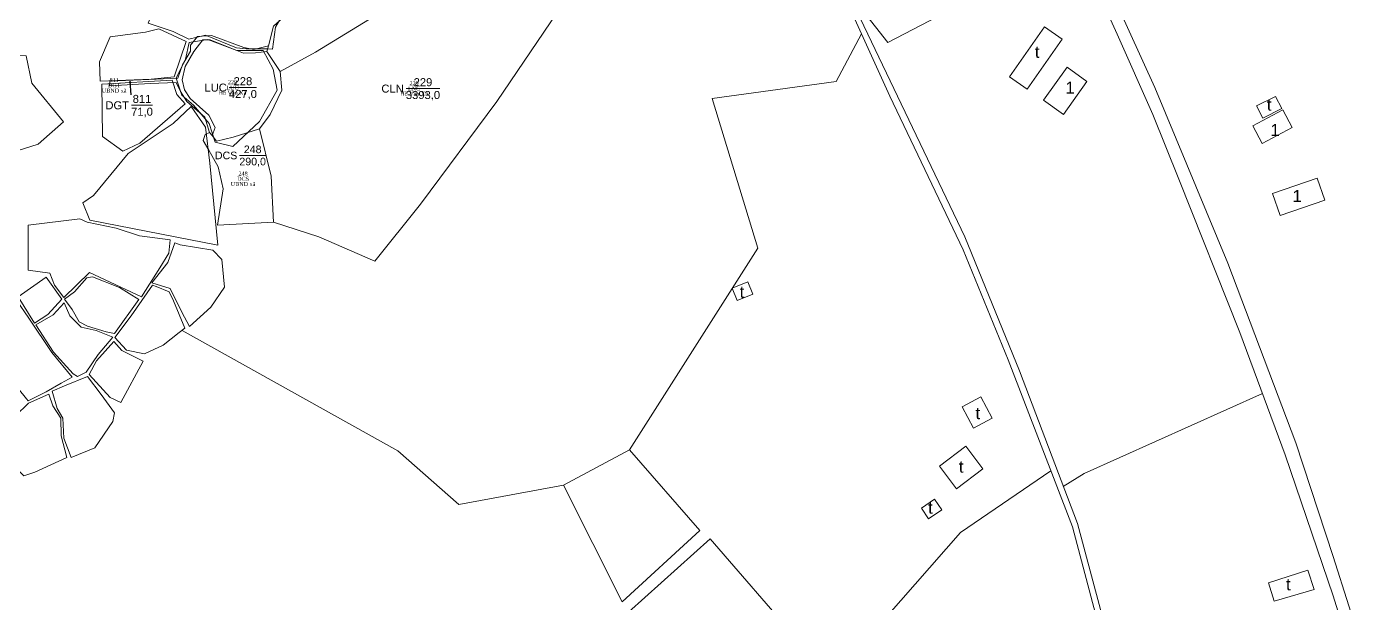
# Model space of a CAD drawing. Header units: metres. Extents: x 0 to 551036, y 0 to 1845929.
# Drawn here: x 547285.3 to 547615.4, y 1842076.3 to 1842220.5 of the extents above; entities that cross this region are included whole.
import ezdxf
from ezdxf.enums import TextEntityAlignment as Align

# ---------------------------------------------------------------- set-up
doc = ezdxf.new("R2010")
doc.units = ezdxf.units.M
doc.header["$MEASUREMENT"] = 0
doc.layers.get('Defpoints').update_dxf_attribs({"lineweight": 0})
for name, color, linetype, lineweight in [('BD HH1 KEM TMB$0$ao_ho_song_suoi', 7, 'Continuous', 0), ('BD HH1 KEM TMB$0$chamnha', 7, 'Continuous', 0), ('BD HH1 KEM TMB$0$Duong BT', 7, 'Continuous', 0), ('BD HH1 KEM TMB$0$duongdapcao', 7, 'Continuous', 0), ('BD HH1 KEM TMB$0$duongdat', 7, 'Continuous', 0), ('BD HH1 KEM TMB$0$nha', 7, 'Continuous', 0), ('BD HH1 KEM TMB$0$ranhgioithucvat', 7, 'Continuous', 0), ('Level 10', 7, 'Continuous', 0), ('Level 13', 7, 'Continuous', 0), ('Level 15', 7, 'Continuous', 0), ('Level 2', 7, 'Continuous', 0), ('Level 37', 7, 'Continuous', 0), ('Level 4', 7, 'Continuous', 0)]:
    doc.layers.add(name, color=color, linetype=linetype, lineweight=lineweight)
doc.styles.add('BD HH1 KEM TMB$0$chamnha', font='', dxfattribs={"height": 4})
doc.styles.add('BD HH1 KEM TMB$0$chamnha_0', font='')
doc.styles.get("Standard").update_dxf_attribs({"font": '', "height": 4})
doc.styles.add('Style-Arial', font='arial.ttf')
doc.styles.add('Style-Times New Roman', font='times.ttf')
doc.styles.get('BD HH1 KEM TMB$0$chamnha').set_extended_font_data('.VnArial')
doc.styles.get('BD HH1 KEM TMB$0$chamnha_0').set_extended_font_data('.VnArial')
doc.styles.get('Standard').set_extended_font_data('.VnArial')
doc.dimstyles.get("Standard").update_dxf_attribs({"dimtxt": 0.18, "dimasz": 0.18, "dimexe": 0.18, "dimexo": 0.0625, "dimgap": 0.09, "dimtad": 0, "dimtih": 1, "dimtoh": 1, "dimdec": 4, "dimzin": 0, "dimdsep": 46, "dimtxsty": 'Standard', "dimcen": 0.09, "dimadec": 0, "dimazin": 0, "dimtfac": 1, "dimtdec": 4, "dimtofl": 0, "dimtmove": 0, "dimatfit": 3, "dimfxl": 1, "dimtolj": 1, "dimtzin": 0, "dimarcsym": 0})

# ---------------------------------------------------------------- blocks, each defined once
blk = doc.blocks.new('*D218')
at = {"layer": 'Defpoints', "color": 0, "lineweight": 0, "transparency": 16777216}
for p in [(547332.95, 1842714.84), (547334.52, 1842712.21), (0, 0)]:
    blk.add_point(p, dxfattribs=at)
at = {"layer": 'Level 37', "color": 5, "transparency": 16777216}
for p, q in [((547332.95, 1842714.78), (547332.95, 1842712.93)), ((547332.95, 1842712.93), (547334.52, 1842712.57)), ((547334.52, 1842712.57), (547334.52, 1842712.21))]:
    blk.add_line(p, q, dxfattribs=at)
at = {"layer": 'Level 37', "color": 0, "transparency": 16777216, "insert": (547334.52, 1842711.22), "char_height": 0.18, "attachment_point": 5, "rotation": 270, "style": 'BD HH1 KEM TMB$0$chamnha_0'}
blk.add_mtext('\\A1;\\Ftxt;547332.9453', dxfattribs=at)
blk = doc.blocks.new('N_THUA_140')
at = {"layer": 'Level 13', "color": 2, "linetype": 'Continuous', "lineweight": 0}
blk.add_line((-0.81, 0), (6.04, 0), dxfattribs=at)
at = {"layer": 'Level 13', "color": 5, "linetype": 'Continuous', "lineweight": 0, "style": 'Style-Arial'}
blk.add_text('228', height=2, dxfattribs=at).set_placement((2.61, 1.6), align=Align.MIDDLE_CENTER)
at = {"layer": 'Level 2', "color": 3, "linetype": 'Continuous', "lineweight": 0, "style": 'Style-Arial'}
blk.add_text('LUC', height=2, dxfattribs=at).set_placement((-1.41, 0), align=Align.MIDDLE_RIGHT)
at = {"layer": 'Level 4', "color": 1, "linetype": 'Continuous', "lineweight": 0, "style": 'Style-Arial'}
blk.add_text('427,0', height=2, dxfattribs=at).set_placement((2.61, -1.6), align=Align.MIDDLE_CENTER)
blk = doc.blocks.new('N_THUA_142')
at = {"layer": 'Level 13', "color": 2, "linetype": 'Continuous', "lineweight": 0}
blk.add_line((-1.98, 0), (6.43, 0), dxfattribs=at)
at = {"layer": 'Level 13', "color": 5, "linetype": 'Continuous', "lineweight": 0, "style": 'Style-Arial'}
blk.add_text('229', height=2, dxfattribs=at).set_placement((2.22, 1.6), align=Align.MIDDLE_CENTER)
at = {"layer": 'Level 2', "color": 3, "linetype": 'Continuous', "lineweight": 0, "style": 'Style-Arial'}
blk.add_text('CLN', height=2, dxfattribs=at).set_placement((-2.58, 0), align=Align.MIDDLE_RIGHT)
at = {"layer": 'Level 4', "color": 1, "linetype": 'Continuous', "lineweight": 0, "style": 'Style-Arial'}
blk.add_text('3393,0', height=2, dxfattribs=at).set_placement((2.22, -1.6), align=Align.MIDDLE_CENTER)
blk = doc.blocks.new('N_THUA_149')
at = {"layer": 'Level 13', "color": 2, "linetype": 'Continuous', "lineweight": 0}
blk.add_line((-0.64, 0), (5.87, 0), dxfattribs=at)
at = {"layer": 'Level 13', "color": 5, "linetype": 'Continuous', "lineweight": 0, "style": 'Style-Arial'}
blk.add_text('248', height=1.9, dxfattribs=at).set_placement((2.62, 1.52), align=Align.MIDDLE_CENTER)
at = {"layer": 'Level 2', "color": 3, "linetype": 'Continuous', "lineweight": 0, "style": 'Style-Arial'}
blk.add_text('DCS', height=1.9, dxfattribs=at).set_placement((-1.21, 0), align=Align.MIDDLE_RIGHT)
at = {"layer": 'Level 4', "color": 1, "linetype": 'Continuous', "lineweight": 0, "style": 'Style-Arial'}
blk.add_text('290,0', height=1.9, dxfattribs=at).set_placement((2.62, -1.52), align=Align.MIDDLE_CENTER)
blk = doc.blocks.new('N_THUA_164')
at = {"layer": 'Level 13', "color": 2, "linetype": 'Continuous', "lineweight": 0}
blk.add_line((0, 0), (5.3, 0), dxfattribs=at)
at = {"layer": 'Level 13', "color": 5, "linetype": 'Continuous', "lineweight": 0, "style": 'Style-Arial'}
blk.add_text('811', height=2, dxfattribs=at).set_placement((2.65, 1.6), align=Align.MIDDLE_CENTER)
at = {"layer": 'Level 2', "color": 3, "linetype": 'Continuous', "lineweight": 0, "style": 'Style-Arial'}
blk.add_text('DGT', height=2, dxfattribs=at).set_placement((-0.6, 0), align=Align.MIDDLE_RIGHT)
at = {"layer": 'Level 4', "color": 1, "linetype": 'Continuous', "lineweight": 0, "style": 'Style-Arial'}
blk.add_text('71,0', height=2, dxfattribs=at).set_placement((2.65, -1.6), align=Align.MIDDLE_CENTER)
blk = doc.blocks.new('TerminatorOpen')
at = {"color": 0, "linetype": 'ByBlock', "lineweight": -2}
for q in [(-1, 0.5), (-1, 0), (-1, -0.5)]:
    blk.add_line((0, 0), q, dxfattribs=at)

msp = doc.modelspace()

# ---------------------------------------------------------------- linework, layer by layer
at = {"layer": 'BD HH1 KEM TMB$0$ao_ho_song_suoi', "flags": 128}
msp.add_lwpolyline([(547265.00719, 1842228.24667), (547249.78924, 1842216.38485), (547236.75212, 1842206.11464), (547226.21938, 1842196.0864), (547247.11711, 1842173.78229), (547262.67058, 1842180.29931), (547268.43423, 1842181.88554), (547273.44297, 1842186.39691), (547288.24153, 1842191.07496), (547294.59233, 1842196.6725), (547286.65982, 1842206.28133), (547285.23389, 1842213.13172), (547281.2197, 1842213.29841), (547276.71423, 1842213.4651), (547265.12249, 1842228.33655)], dxfattribs=at)
at = {"layer": 'BD HH1 KEM TMB$0$Duong BT', "flags": 128}
for points in [[(547549.57094, 1842236.92527), (547557.86293, 1842218.57332), (547566.73009, 1842198.46306), (547573.23666, 1842182.28882), (547588.4666, 1842144.04708), (547599.85011, 1842113.48379), (547611.84473, 1842078.26396), (547616.58986, 1842062.99845)], [(547619.69336, 1842063.43399), (547611.82076, 1842088.06099), (547602.46232, 1842116.45194), (547585.50688, 1842161.35588), (547567.26931, 1842205.20591), (547554.45986, 1842233.43017)]]:
    msp.add_lwpolyline(points, dxfattribs=at)
at = {"layer": 'BD HH1 KEM TMB$0$duongdapcao', "flags": 128}
for points in [[(547315.75367, 1842221.28874), (547321.97266, 1842219.1863), (547325.87901, 1842217.29895), (547330.04896, 1842218.28833), (547337.78975, 1842215.13199), (547340.22223, 1842214.86314), (547345.45864, 1842214.92228), (547346.81268, 1842214.80399), (547347.54362, 1842220.27785), (547350.01204, 1842224.45583), (547346.24949, 1842229.90281), (547338.7244, 1842240.53328), (547330.74396, 1842237.50061), (547327.32891, 1842238.27491), (547321.45741, 1842234.08617), (547316.35281, 1842236.4951), (547312.41052, 1842235.00028), (547310.38545, 1842232.06977), (547313.03361, 1842228.70372), (547316.78418, 1842227.06909), (547317.07176, 1842224.52036), (547315.75367, 1842221.28874)], [(547303.78302, 1842206.79215), (547316.47263, 1842207.29222), (547322.28421, 1842207.91058), (547325.23194, 1842216.71285), (547318.44977, 1842219.90145), (547315.09463, 1842219.08414), (547306.23946, 1842217.88505), (547303.61526, 1842211.59925), (547303.78302, 1842206.79215)], [(547325.99883, 1842216.48701), (547325.08815, 1842212.3144), (547322.73955, 1842207.52881), (547324.16549, 1842203.31318), (547327.08925, 1842200.78596), (547330.95965, 1842196.26384), (547332.48144, 1842191.60192), (547336.91502, 1842190.51037), (547343.54142, 1842196.73164), (547348.01094, 1842204.57679), (547346.96845, 1842209.79793), (547344.48805, 1842214.49212), (547337.90958, 1842214.4491), (547330.68404, 1842217.19141), (547325.99883, 1842216.48701)], [(547309.41486, 1842189.34355), (547313.68068, 1842191.34382), (547324.95634, 1842201.13009), (547322.94326, 1842203.43685), (547321.73301, 1842207.08789), (547304.19043, 1842206.04474), (547304.32223, 1842192.99458), (547309.41486, 1842189.34355)], [(547299.4453, 1842176.43319), (547301.20675, 1842172.07239), (547333.18842, 1842165.81347), (547331.11542, 1842186.35389), (547330.04896, 1842195.31747), (547326.47814, 1842200.47409), (547322.0206, 1842196.19931), (547310.73295, 1842188.75207), (547302.0695, 1842178.28291), (547299.4453, 1842176.43319)], [(547314.0761, 1842152.96764), (547318.64149, 1842160.18368), (547320.90621, 1842163.84546), (547321.24172, 1842167.15774), (547313.5968, 1842168.1525), (547307.7253, 1842170.13126), (547300.49977, 1842171.63147), (547298.69039, 1842172.40576), (547285.78509, 1842170.81953), (547285.78509, 1842159.63521), (547291.17728, 1842158.82328), (547292.31563, 1842155.85513), (547294.65224, 1842152.73643), (547301.07494, 1842159.05449), (547314.0761, 1842152.96764)], [(547322.45197, 1842166.42646), (547320.64259, 1842161.49031), (547316.7003, 1842156.4735), (547321.24172, 1842155.0647), (547324.20144, 1842149.14454), (547326.09469, 1842145.49889), (547331.42697, 1842150.34901), (547334.81806, 1842155.39808), (547334.15901, 1842162.23234), (547331.91826, 1842164.5875), (547323.73411, 1842165.90488), (547322.45197, 1842166.42646)], [(547287.35482, 1842146.3646), (547290.66202, 1842148.48854), (547294.18492, 1842152.32777), (547290.29056, 1842157.87691), (547283.30468, 1842152.93538), (547287.35482, 1842146.3646)], [(547300.46382, 1842157.69947), (547297.34834, 1842154.18286), (547294.84397, 1842152.35466), (547296.73722, 1842149.76829), (547298.48669, 1842146.71411), (547300.58365, 1842145.63869), (547305.29283, 1842144.24065), (547307.35384, 1842143.80511), (547313.38111, 1842152.29551), (547308.55211, 1842155.25828), (547301.85381, 1842157.9038), (547300.46382, 1842157.69947)], [(547316.82013, 1842155.88739), (547311.47587, 1842148.16054), (547307.40177, 1842142.78884), (547310.30157, 1842139.65939), (547314.83101, 1842138.74528), (547319.49226, 1842140.83159), (547323.50644, 1842143.99331), (547324.94436, 1842145.13325), (547322.04456, 1842151.97289), (547320.96612, 1842154.15598), (547317.70684, 1842155.55939), (547316.82013, 1842155.88739)], [(547285.77311, 1842126.92648), (547290.24263, 1842129.17947), (547293.98122, 1842131.36256), (547296.78515, 1842132.84126), (547291.6446, 1842139.01414), (547285.89293, 1842147.57982), (547282.83736, 1842152.14495), (547273.67064, 1842146.48827), (547276.65432, 1842141.01441), (547279.2186, 1842134.55117), (547283.24477, 1842130.01292), (547285.34173, 1842127.43192), (547285.77311, 1842126.92648)], [(547298.05531, 1842133.04559), (547300.29607, 1842134.15326), (547303.26776, 1842138.54096), (547306.8985, 1842142.8695), (547302.74053, 1842144.5579), (547299.01392, 1842145.34295), (547296.16206, 1842148.16054), (547294.79604, 1842151.47819), (547292.00408, 1842148.48316), (547287.70231, 1842145.98283), (547292.12391, 1842139.09479), (547296.97688, 1842133.74461), (547298.05531, 1842133.04559)], [(547307.19807, 1842141.81022), (547302.83639, 1842136.99774), (547300.9671, 1842133.51339), (547306.23946, 1842127.82983), (547308.93555, 1842126.58772), (547314.45955, 1842136.87406), (547309.13926, 1842139.56798), (547307.19807, 1842141.81022)], [(547300.60762, 1842133.04559), (547294.82, 1842130.75495), (547291.75244, 1842129.37842), (547293.01062, 1842125.06063), (547294.42457, 1842122.64095), (547294.70017, 1842117.61339), (547296.5455, 1842112.80091), (547302.41699, 1842115.25285), (547306.95842, 1842121.786), (547307.35384, 1842123.93682), (547304.02267, 1842128.56648), (547300.60762, 1842133.04559)], [(547290.96159, 1842128.63101), (547285.86897, 1842126.39415), (547282.59771, 1842123.20017), (547278.84714, 1842118.52749), (547279.88963, 1842115.64), (547281.75892, 1842111.06949), (547284.70665, 1842108.20351), (547287.42671, 1842109.11761), (547295.45508, 1842112.80628), (547294.02915, 1842118.25326), (547293.93329, 1842122.63557), (547291.90822, 1842125.72201), (547290.96159, 1842128.63101)], [(547434.1901, 1842076.7315), (547453.58999, 1842094.5565), (547435.97551, 1842114.76354), (547419.53533, 1842105.88061), (547434.1901, 1842076.7315)], [(547456.15428, 1842092.49708), (547435.72387, 1842074.21503), (547446.75989, 1842056.34701), (547451.94837, 1842050.12574), (547465.82427, 1842059.07319), (547478.21432, 1842067.04201), (547456.15428, 1842092.49708)]]:
    msp.add_lwpolyline(points, close=True, dxfattribs=at)
at = {"layer": 'BD HH1 KEM TMB$0$duongdat', "flags": 128}
for points in [[(547528.61851, 1842341.57693), (547513.87554, 1842338.48505), (547503.63242, 1842330.77794), (547489.4294, 1842318.09844), (547483.24788, 1842314.3333), (547473.65198, 1842302.97857), (547465.69628, 1842289.10904), (547465.57844, 1842281.16659), (547466.22566, 1842275.87162), (547473.17943, 1842261.36922), (547486.90032, 1842234.27176), (547501.09318, 1842203.06604), (547519.35181, 1842164.66031), (547530.60106, 1842137.1974), (547546.73678, 1842095.50592), (547558.51541, 1842050.753), (547560.79384, 1842047.90049)], [(547562.53794, 1842048.45644), (547559.5329, 1842051.6361), (547553.39445, 1842076.1279), (547547.9092, 1842096.3033), (547533.42384, 1842134.46471), (547519.77831, 1842167.89986), (547492.7355, 1842224.49075), (547478.97034, 1842255.29561), (547468.35875, 1842275.69787), (547467.47585, 1842284.58142), (547471.77372, 1842294.64192), (547477.01372, 1842303.256), (547495.26398, 1842320.55268), (547508.10616, 1842331.05305), (547517.46637, 1842337.11255), (547529.2264, 1842339.42755)]]:
    msp.add_lwpolyline(points, dxfattribs=at)
at = {"layer": 'BD HH1 KEM TMB$0$nha', "flags": 128}
for points in [[(547530.9619, 1842207.87294), (547539.68527, 1842220.38001), (547544.07548, 1842217.31795), (547535.35212, 1842204.81088), (547530.9619, 1842207.87294)], [(547539.4576, 1842202.06032), (547545.32909, 1842210.28725), (547550.3156, 1842206.72841), (547544.44411, 1842198.50149), (547539.4576, 1842202.06032)], [(547594.24223, 1842197.56509), (547598.98736, 1842199.95789), (547597.4492, 1842203.00819), (547592.70407, 1842200.61539), (547594.24223, 1842197.56509)], [(547591.73786, 1842195.6401), (547599.28692, 1842199.62989), (547601.60143, 1842195.25061), (547594.05237, 1842191.26082), (547591.73786, 1842195.6401)], [(547596.69867, 1842178.75609), (547607.86649, 1842182.58456), (547609.74562, 1842177.10306), (547598.5778, 1842173.27459), (547596.69867, 1842178.75609)], [(547461.67827, 1842155.08621), (547465.58462, 1842156.69396), (547466.85458, 1842153.60832), (547462.94824, 1842152.00058), (547461.67827, 1842155.08621)], [(547519.11107, 1842125.43165), (547523.82025, 1842127.93199), (547526.63481, 1842122.63101), (547521.92563, 1842120.13067), (547519.11107, 1842125.43165)], [(547513.4313, 1842110.68234), (547520.06968, 1842115.68302), (547524.33138, 1842110.02563), (547517.69299, 1842105.02495), (547513.4313, 1842110.68234)], [(547508.93781, 1842100.15941), (547512.23304, 1842102.40702), (547514.02648, 1842099.77766), (547510.73125, 1842097.53005), (547508.93781, 1842100.15941)], [(547595.6442, 1842081.51172), (547605.49393, 1842084.68419), (547607.06485, 1842079.80688), (547597.11176, 1842076.9553), (547595.6442, 1842081.51172)]]:
    msp.add_lwpolyline(points, close=True, dxfattribs=at)
at = {"layer": 'BD HH1 KEM TMB$0$ranhgioithucvat', "flags": 128}
for points in [[(547435.97551, 1842114.76354), (547468.05438, 1842165.08908), (547456.63575, 1842202.4791), (547487.68094, 1842206.72853), (547493.99675, 1842218.6689)], [(547324.2254, 1842144.56328), (547378.13749, 1842114.48769), (547393.3592, 1842101.06523), (547419.53533, 1842105.88061)], [(547594.15835, 1842128.76544), (547549.63014, 1842108.83779), (547544.38394, 1842105.59054)], [(547541.31314, 1842109.51953), (547518.72971, 1842094.11135), (547484.77502, 1842055.37623)]]:
    msp.add_lwpolyline(points, dxfattribs=at)
at = {"layer": 'Level 10', "color": 5, "linetype": 'Continuous', "lineweight": 0}
for p, q in [((547345.39, 1842214.23), (547345.78, 1842215.63)), ((547345.39, 1842214.23), (547348.73, 1842209.24)), ((547331.09, 1842194.01), (547331.77, 1842193.26))]:
    msp.add_line(p, q, dxfattribs=at)
at = {"layer": 'Level 10', "color": 5, "linetype": 'Continuous', "lineweight": 0, "flags": 128}
for points in [[(547345.78, 1842215.63), (547347.04, 1842220.52), (547350.16, 1842223.3), (547350.73, 1842223.77), (547351.53, 1842222.43), (547358.96, 1842225.08), (547361.43, 1842228.29), (547362.56, 1842232.14), (547363.85, 1842236.69), (547369.2, 1842233.83), (547372.08, 1842233.45), (547374.6, 1842234.64), (547376.34, 1842236.56), (547377.82, 1842241.46), (547380.97, 1842244.01), (547386.69, 1842245.87), (547392.16, 1842247.98), (547395.31, 1842250.3), (547397.88, 1842256.51), (547398.15, 1842257.5), (547398.42, 1842258.48), (547398.84, 1842260.23)], [(547348.73, 1842209.24), (547357.56, 1842214.04), (547381.53, 1842228.8), (547400.28, 1842238.03), (547405.15, 1842231.96), (547415.22, 1842241.35), (547428.39, 1842257.13)], [(547482.04, 1842251.07), (547491.32, 1842228.26), (547500.55, 1842216.43), (547523.61, 1842228.52), (547530.69, 1842229.22), (547548.98, 1842239.01), (547550.5, 1842242.21)], [(547347.03, 1842171.6), (547358.37, 1842167.91), (547372.35, 1842161.85), (547383.76, 1842176.07), (547402.84, 1842201.72), (547419.69, 1842226.57), (547433.97, 1842247.38)], [(547331.09, 1842194.01), (547329.94, 1842197.8), (547325.41, 1842201.71), (547323.86, 1842204.26), (547322.77, 1842206.44), (547316.28, 1842206.24), (547306.21, 1842205.62), (547306.14, 1842206.81), (547315.9, 1842207.2), (547323.18, 1842207.55), (547324.32, 1842210.85), (547326.32, 1842214.3), (547326.3, 1842215.83), (547328.05, 1842217.95), (547331.57, 1842218.24), (547339.65, 1842215.22), (547342.14, 1842214.71), (547345.78, 1842215.63)], [(547331.77, 1842193.26), (547332.46, 1842195.27), (547330.93, 1842198.31), (547326.27, 1842202.51), (547324.86, 1842204.65), (547324.22, 1842207.16), (547325.03, 1842210.43), (547327.19, 1842214.22), (547329.43, 1842217.15), (547331.27, 1842217.11), (547339.57, 1842213.79), (547342.58, 1842213.89), (547345.39, 1842214.23)], [(547348.73, 1842209.24), (547349.15, 1842204.58), (547346.27, 1842198.44), (547343.57, 1842194.88)], [(547331.09, 1842194.01), (547329.97, 1842193.45), (547329.48, 1842191.99), (547330.89, 1842189.57), (547333.26, 1842185.43), (547334.49, 1842179.95), (547333.1, 1842170.84), (547347.03, 1842171.6)], [(547331.77, 1842193.26), (547332.78, 1842191.81), (547336.96, 1842192.78), (547343.57, 1842194.88)], [(547343.57, 1842194.88), (547346.46, 1842183.12), (547347.03, 1842171.6)]]:
    msp.add_lwpolyline(points, dxfattribs=at)

# ---------------------------------------------------------------- block references
at = {"layer": 'Level 2', "color": 3, "linetype": 'Continuous', "lineweight": 0}
for name, p in [('N_THUA_140', (547336.81222, 1842205.20086)), ('N_THUA_142', (547382.1905, 1842204.95064)), ('N_THUA_164', (547311.5621, 1842200.77975)), ('N_THUA_149', (547339.23197, 1842188.25554))]:
    msp.add_blockref(name, p, dxfattribs=at)

# ---------------------------------------------------------------- texts
at = {"layer": 'BD HH1 KEM TMB$0$chamnha', "style": 'BD HH1 KEM TMB$0$chamnha'}
for s, p in [('t', (547537.30072, 1842212.63703)), ('1', (547544.9097, 1842203.67345)), ('t', (547595.26075, 1842199.43631)), ('1', (547596.14747, 1842193.11287)), ('1', (547601.67147, 1842176.63214)), ('t', (547463.53558, 1842152.67728)), ('t', (547522.46621, 1842122.3936)), ('t', (547518.30823, 1842109.03158)), ('t', (547510.61538, 1842098.78825)), ('t', (547600.05381, 1842079.64587))]:
    msp.add_text(s, height=3, dxfattribs=at).set_placement(p)
at = {"layer": 'Level 15', "color": 2, "linetype": 'Continuous', "lineweight": 0, "char_height": 1, "attachment_point": 5, "line_spacing_factor": 0.790495, "style": 'Style-Times New Roman'}
for s, insert in [('811\\PDGT\\PUBND xã', (547307.2619, 1842205.75)), ('228\\PLUC\\PHồ Văn Xã', (547336.81222, 1842205.20086)), ('229\\PLNC\\PHồ Văn Xã', (547382.1905, 1842204.95064)), ('248\\PDCS\\PUBND xã', (547339.46513, 1842182.41639))]:
    msp.add_mtext(s, dxfattribs=dict(at, insert=insert))

# ---------------------------------------------------------------- dimensions: what is measured, and where the dimension line sits
at = {"layer": 'Level 37', "color": 5}
dim = msp.add_ordinate_dim(feature_location=(547332.945312, 1842714.841091), offset=(1.5731196499, -2.629533607), dtype=0, origin=(0, 0), text='\\Ftxt;<>', dimstyle='Standard', override={"dimtxsty": 'BD HH1 KEM TMB$0$chamnha_0', "dimse1": 1, "dimclre": 5, "dimlwe": 65535}, dxfattribs=at)
dim.commit()
dim.dimension.update_dxf_attribs({"geometry": '*D218', "text_midpoint": (547334.5184316499, 1842711.221557393)})

# ---------------------------------------------------------------- leaders
at = {"layer": 'Level 13', "color": 2, "linetype": 'Continuous', "lineweight": 0}
msp.add_leader([(547311.19522, 1842206.73847), (547311.4017, 1842203.38482)], dimstyle='Standard', override={"dimtxt": 2, "dimasz": 0.4, "dimgap": 1, "dimtad": 1, "dimtxsty": 'Style-Arial', "dimldrblk": 'TerminatorOpen'}, dxfattribs=at)

doc.saveas('drawing.dxf')
